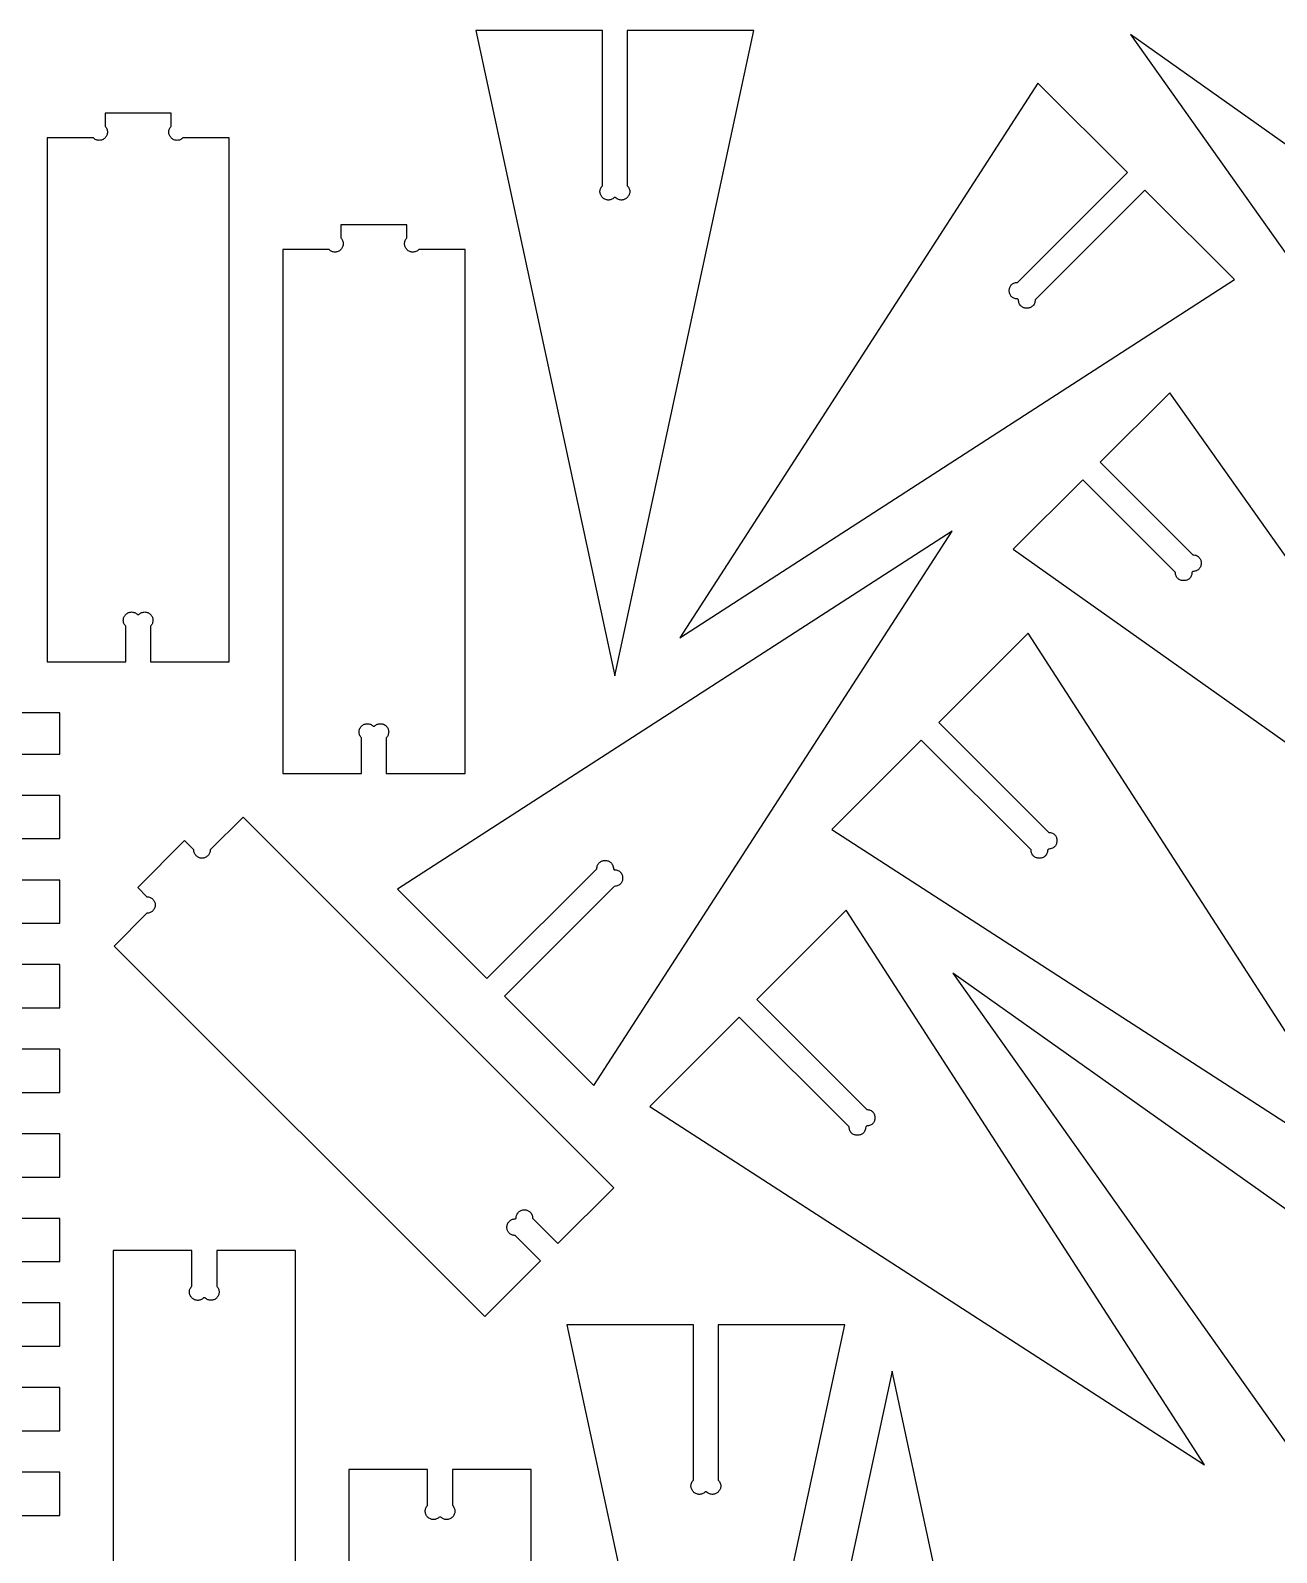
# Model space of a CAD drawing. Extents: x 105 to 1294, y 104 to 1295.
# Drawn here: x 974.6 to 1125.3, y 1110.7 to 1294.7 of the extents above; entities that cross this region are included whole.
import ezdxf

# ---------------------------------------------------------------- set-up
doc = ezdxf.new("R2010")
doc.units = 0
doc.layers.add('LAYER_1', color=62, linetype='CONTINUOUS')

msp = doc.modelspace()

# ---------------------------------------------------------------- linework, layer by layer
at = {"layer": 'LAYER_1'}
for points in [[(1043.78, 1275.93), (1043.78, 1294.71), (1028.48, 1294.71), (1045.27, 1216.69), (1062.07, 1294.71), (1046.77, 1294.71), (1046.77, 1275.93), (1046.86, 1275.84), (1046.92, 1275.75), (1046.98, 1275.66), (1047.02, 1275.56), (1047.05, 1275.47), (1047.07, 1275.37), (1047.08, 1275.28), (1047.08, 1275.18), (1047.07, 1275.09), (1047.05, 1275), (1047.02, 1274.91), (1046.99, 1274.82), (1046.95, 1274.74), (1046.89, 1274.66), (1046.84, 1274.59), (1046.77, 1274.52), (1046.7, 1274.45), (1046.63, 1274.4), (1046.55, 1274.35), (1046.47, 1274.3), (1046.38, 1274.27), (1046.3, 1274.24), (1046.2, 1274.22), (1046.11, 1274.21), (1046.02, 1274.21), (1045.92, 1274.22), (1045.83, 1274.24), (1045.73, 1274.27), (1045.64, 1274.31), (1045.54, 1274.37), (1045.45, 1274.44), (1045.36, 1274.52), (1045.19, 1274.52), (1045.1, 1274.44), (1045.01, 1274.37), (1044.92, 1274.31), (1044.82, 1274.27), (1044.73, 1274.24), (1044.63, 1274.22), (1044.53, 1274.21), (1044.44, 1274.21), (1044.35, 1274.22), (1044.26, 1274.24), (1044.17, 1274.27), (1044.08, 1274.3), (1044, 1274.35), (1043.92, 1274.4), (1043.85, 1274.45), (1043.78, 1274.52), (1043.71, 1274.59), (1043.66, 1274.66), (1043.61, 1274.74), (1043.56, 1274.82), (1043.53, 1274.91), (1043.5, 1275), (1043.48, 1275.09), (1043.47, 1275.18), (1043.47, 1275.28), (1043.48, 1275.37), (1043.5, 1275.47), (1043.53, 1275.56), (1043.57, 1275.66), (1043.63, 1275.75), (1043.7, 1275.84)], [(1093.95, 1264.25), (1107.23, 1277.52), (1096.42, 1288.34), (1053.13, 1221.29), (1120.17, 1264.59), (1109.36, 1275.41), (1096.08, 1262.12), (1096.07, 1262), (1096.06, 1261.89), (1096.03, 1261.78), (1095.99, 1261.69), (1095.95, 1261.6), (1095.89, 1261.51), (1095.83, 1261.44), (1095.77, 1261.37), (1095.69, 1261.32), (1095.61, 1261.27), (1095.53, 1261.22), (1095.44, 1261.19), (1095.35, 1261.16), (1095.26, 1261.14), (1095.17, 1261.13), (1095.08, 1261.12), (1094.98, 1261.13), (1094.89, 1261.14), (1094.8, 1261.16), (1094.71, 1261.19), (1094.62, 1261.22), (1094.54, 1261.27), (1094.46, 1261.32), (1094.39, 1261.37), (1094.32, 1261.44), (1094.26, 1261.51), (1094.2, 1261.6), (1094.16, 1261.69), (1094.12, 1261.78), (1094.1, 1261.89), (1094.08, 1262), (1094.07, 1262.12), (1093.95, 1262.25), (1093.83, 1262.25), (1093.72, 1262.27), (1093.61, 1262.29), (1093.51, 1262.33), (1093.42, 1262.38), (1093.34, 1262.43), (1093.27, 1262.49), (1093.2, 1262.56), (1093.14, 1262.63), (1093.09, 1262.71), (1093.05, 1262.79), (1093.02, 1262.88), (1092.99, 1262.97), (1092.97, 1263.06), (1092.96, 1263.15), (1092.95, 1263.25), (1092.96, 1263.34), (1092.97, 1263.43), (1092.99, 1263.53), (1093.02, 1263.62), (1093.05, 1263.7), (1093.09, 1263.79), (1093.14, 1263.86), (1093.2, 1263.94), (1093.27, 1264), (1093.34, 1264.07), (1093.42, 1264.12), (1093.51, 1264.16), (1093.61, 1264.2), (1093.72, 1264.23), (1093.83, 1264.24)], [(986.14, 1222.69), (986.07, 1222.77), (986.02, 1222.85), (985.97, 1222.93), (985.92, 1223.02), (985.89, 1223.11), (985.87, 1223.21), (985.86, 1223.3), (985.85, 1223.4), (985.86, 1223.49), (985.87, 1223.59), (985.89, 1223.68), (985.92, 1223.77), (985.97, 1223.86), (986.02, 1223.95), (986.07, 1224.03), (986.14, 1224.1), (986.22, 1224.17), (986.3, 1224.23), (986.38, 1224.28), (986.47, 1224.32), (986.57, 1224.35), (986.66, 1224.38), (986.75, 1224.39), (986.85, 1224.4), (986.95, 1224.39), (987.04, 1224.38), (987.13, 1224.35), (987.23, 1224.32), (987.31, 1224.28), (987.4, 1224.23), (987.48, 1224.17), (987.56, 1224.1), (987.73, 1224.1), (987.81, 1224.17), (987.89, 1224.23), (987.98, 1224.28), (988.06, 1224.32), (988.16, 1224.35), (988.25, 1224.38), (988.35, 1224.39), (988.44, 1224.4), (988.54, 1224.39), (988.63, 1224.38), (988.73, 1224.35), (988.82, 1224.32), (988.91, 1224.28), (988.99, 1224.23), (989.07, 1224.17), (989.15, 1224.1), (989.22, 1224.03), (989.28, 1223.95), (989.33, 1223.86), (989.37, 1223.77), (989.4, 1223.68), (989.42, 1223.59), (989.43, 1223.49), (989.44, 1223.4), (989.43, 1223.3), (989.42, 1223.21), (989.4, 1223.11), (989.37, 1223.02), (989.33, 1222.93), (989.28, 1222.85), (989.22, 1222.77), (989.15, 1222.69), (989.15, 1218.36), (998.66, 1218.36), (998.66, 1281.71), (993.06, 1281.71), (992.98, 1281.65), (992.9, 1281.59), (992.82, 1281.54), (992.73, 1281.49), (992.64, 1281.46), (992.54, 1281.44), (992.45, 1281.43), (992.35, 1281.42), (992.26, 1281.43), (992.16, 1281.44), (992.07, 1281.46), (991.98, 1281.49), (991.89, 1281.54), (991.8, 1281.59), (991.72, 1281.65), (991.65, 1281.71), (991.58, 1281.79), (991.52, 1281.87), (991.47, 1281.96), (991.42, 1282.04), (991.39, 1282.14), (991.37, 1282.23), (991.35, 1282.32), (991.35, 1282.42), (991.35, 1282.52), (991.37, 1282.61), (991.39, 1282.7), (991.42, 1282.8), (991.47, 1282.88), (991.52, 1282.97), (991.58, 1283.05), (991.65, 1283.13), (991.65, 1284.72), (983.64, 1284.72), (983.64, 1283.13), (983.71, 1283.05), (983.77, 1282.97), (983.82, 1282.88), (983.87, 1282.8), (983.9, 1282.7), (983.92, 1282.61), (983.94, 1282.52), (983.94, 1282.42), (983.94, 1282.32), (983.92, 1282.23), (983.9, 1282.14), (983.87, 1282.04), (983.82, 1281.96), (983.77, 1281.87), (983.71, 1281.79), (983.64, 1281.71), (983.57, 1281.65), (983.49, 1281.59), (983.4, 1281.54), (983.31, 1281.49), (983.22, 1281.46), (983.13, 1281.44), (983.03, 1281.43), (982.94, 1281.42), (982.84, 1281.43), (982.75, 1281.44), (982.65, 1281.46), (982.56, 1281.49), (982.47, 1281.54), (982.39, 1281.59), (982.31, 1281.65), (982.23, 1281.71), (976.63, 1281.71), (976.63, 1218.36), (986.14, 1218.36)], [(1014.65, 1209.19), (1014.58, 1209.27), (1014.52, 1209.35), (1014.47, 1209.43), (1014.42, 1209.52), (1014.39, 1209.61), (1014.37, 1209.7), (1014.35, 1209.8), (1014.35, 1209.9), (1014.35, 1209.99), (1014.37, 1210.09), (1014.39, 1210.18), (1014.42, 1210.27), (1014.47, 1210.36), (1014.52, 1210.45), (1014.58, 1210.53), (1014.65, 1210.6), (1014.72, 1210.67), (1014.8, 1210.73), (1014.89, 1210.78), (1014.98, 1210.82), (1015.07, 1210.85), (1015.16, 1210.88), (1015.26, 1210.89), (1015.35, 1210.89), (1015.45, 1210.89), (1015.55, 1210.88), (1015.64, 1210.85), (1015.73, 1210.82), (1015.82, 1210.78), (1015.9, 1210.73), (1015.98, 1210.67), (1016.06, 1210.6), (1016.23, 1210.6), (1016.31, 1210.67), (1016.39, 1210.73), (1016.47, 1210.78), (1016.56, 1210.82), (1016.65, 1210.85), (1016.75, 1210.88), (1016.84, 1210.89), (1016.94, 1210.89), (1017.03, 1210.89), (1017.13, 1210.88), (1017.22, 1210.85), (1017.31, 1210.82), (1017.4, 1210.78), (1017.49, 1210.73), (1017.57, 1210.67), (1017.64, 1210.6), (1017.71, 1210.53), (1017.77, 1210.45), (1017.82, 1210.36), (1017.86, 1210.27), (1017.89, 1210.18), (1017.92, 1210.09), (1017.93, 1209.99), (1017.94, 1209.9), (1017.93, 1209.8), (1017.92, 1209.7), (1017.89, 1209.61), (1017.86, 1209.52), (1017.82, 1209.43), (1017.77, 1209.35), (1017.71, 1209.27), (1017.64, 1209.19), (1017.64, 1204.86), (1027.16, 1204.86), (1027.16, 1268.21), (1021.56, 1268.21), (1021.48, 1268.14), (1021.4, 1268.08), (1021.32, 1268.03), (1021.23, 1267.99), (1021.14, 1267.96), (1021.04, 1267.94), (1020.95, 1267.92), (1020.85, 1267.92), (1020.75, 1267.92), (1020.66, 1267.94), (1020.57, 1267.96), (1020.47, 1267.99), (1020.39, 1268.03), (1020.3, 1268.08), (1020.22, 1268.14), (1020.14, 1268.21), (1020.08, 1268.29), (1020.02, 1268.37), (1019.97, 1268.46), (1019.93, 1268.55), (1019.89, 1268.64), (1019.87, 1268.73), (1019.86, 1268.83), (1019.85, 1268.93), (1019.86, 1269.02), (1019.87, 1269.12), (1019.89, 1269.21), (1019.93, 1269.3), (1019.97, 1269.39), (1020.02, 1269.48), (1020.08, 1269.56), (1020.14, 1269.63), (1020.14, 1271.22), (1012.14, 1271.22), (1012.14, 1269.63), (1012.21, 1269.56), (1012.27, 1269.48), (1012.32, 1269.39), (1012.36, 1269.3), (1012.4, 1269.21), (1012.42, 1269.12), (1012.43, 1269.02), (1012.44, 1268.93), (1012.43, 1268.83), (1012.42, 1268.73), (1012.4, 1268.64), (1012.36, 1268.55), (1012.32, 1268.46), (1012.27, 1268.37), (1012.21, 1268.29), (1012.14, 1268.21), (1012.06, 1268.14), (1011.98, 1268.08), (1011.9, 1268.03), (1011.81, 1267.99), (1011.72, 1267.96), (1011.62, 1267.94), (1011.53, 1267.92), (1011.43, 1267.92), (1011.34, 1267.92), (1011.24, 1267.94), (1011.15, 1267.96), (1011.06, 1267.99), (1010.97, 1268.03), (1010.88, 1268.08), (1010.8, 1268.14), (1010.73, 1268.21), (1005.12, 1268.21), (1005.12, 1204.86), (1014.65, 1204.86)], [(1113.04, 1229.19), (1101.83, 1240.39), (1093.44, 1231.99), (1158.35, 1185.99), (1112.35, 1250.89), (1103.95, 1242.51), (1115.16, 1231.3), (1115.28, 1231.3), (1115.39, 1231.28), (1115.5, 1231.26), (1115.59, 1231.22), (1115.68, 1231.17), (1115.77, 1231.12), (1115.84, 1231.06), (1115.91, 1230.99), (1115.96, 1230.92), (1116.02, 1230.84), (1116.06, 1230.76), (1116.09, 1230.67), (1116.12, 1230.58), (1116.14, 1230.49), (1116.15, 1230.4), (1116.16, 1230.31), (1116.15, 1230.21), (1116.14, 1230.12), (1116.12, 1230.03), (1116.09, 1229.94), (1116.06, 1229.85), (1116.02, 1229.77), (1115.96, 1229.69), (1115.91, 1229.62), (1115.84, 1229.55), (1115.77, 1229.49), (1115.68, 1229.44), (1115.59, 1229.39), (1115.5, 1229.36), (1115.39, 1229.33), (1115.28, 1229.31), (1115.16, 1229.31), (1115.04, 1229.19), (1115.03, 1229.06), (1115.01, 1228.95), (1114.99, 1228.85), (1114.95, 1228.75), (1114.9, 1228.66), (1114.85, 1228.58), (1114.79, 1228.5), (1114.72, 1228.44), (1114.65, 1228.38), (1114.57, 1228.33), (1114.49, 1228.28), (1114.4, 1228.25), (1114.31, 1228.22), (1114.22, 1228.2), (1114.13, 1228.19), (1114.04, 1228.19), (1113.94, 1228.19), (1113.85, 1228.2), (1113.76, 1228.22), (1113.67, 1228.25), (1113.58, 1228.28), (1113.5, 1228.33), (1113.42, 1228.38), (1113.35, 1228.44), (1113.28, 1228.5), (1113.22, 1228.58), (1113.17, 1228.66), (1113.12, 1228.75), (1113.09, 1228.85), (1113.06, 1228.95), (1113.04, 1229.06)], [(1029.81, 1180.07), (1043.1, 1193.35), (1043.1, 1193.47), (1043.12, 1193.58), (1043.15, 1193.69), (1043.18, 1193.79), (1043.23, 1193.88), (1043.28, 1193.96), (1043.34, 1194.03), (1043.41, 1194.1), (1043.48, 1194.16), (1043.56, 1194.21), (1043.64, 1194.25), (1043.73, 1194.29), (1043.82, 1194.31), (1043.91, 1194.33), (1044, 1194.34), (1044.09, 1194.35), (1044.19, 1194.34), (1044.28, 1194.33), (1044.37, 1194.31), (1044.46, 1194.29), (1044.55, 1194.25), (1044.63, 1194.21), (1044.71, 1194.16), (1044.78, 1194.1), (1044.85, 1194.03), (1044.91, 1193.96), (1044.96, 1193.88), (1045.01, 1193.79), (1045.04, 1193.69), (1045.07, 1193.58), (1045.09, 1193.47), (1045.09, 1193.35), (1045.21, 1193.23), (1045.34, 1193.22), (1045.45, 1193.21), (1045.55, 1193.18), (1045.65, 1193.14), (1045.74, 1193.1), (1045.82, 1193.04), (1045.9, 1192.98), (1045.96, 1192.91), (1046.02, 1192.84), (1046.07, 1192.76), (1046.12, 1192.68), (1046.15, 1192.59), (1046.18, 1192.5), (1046.2, 1192.41), (1046.21, 1192.32), (1046.21, 1192.23), (1046.21, 1192.13), (1046.2, 1192.04), (1046.18, 1191.95), (1046.15, 1191.86), (1046.12, 1191.77), (1046.07, 1191.69), (1046.02, 1191.61), (1045.96, 1191.54), (1045.9, 1191.47), (1045.82, 1191.41), (1045.74, 1191.35), (1045.65, 1191.31), (1045.55, 1191.27), (1045.45, 1191.25), (1045.34, 1191.23), (1045.21, 1191.22), (1031.93, 1177.94), (1042.75, 1167.13), (1086.04, 1234.17), (1019, 1190.87)], [(1095.59, 1195.62), (1082.31, 1208.91), (1071.5, 1198.09), (1138.55, 1154.79), (1095.25, 1221.84), (1084.44, 1211.03), (1097.72, 1197.75), (1097.84, 1197.74), (1097.95, 1197.73), (1098.06, 1197.7), (1098.16, 1197.66), (1098.24, 1197.62), (1098.33, 1197.57), (1098.4, 1197.5), (1098.47, 1197.44), (1098.53, 1197.36), (1098.58, 1197.28), (1098.62, 1197.2), (1098.65, 1197.12), (1098.68, 1197.03), (1098.7, 1196.93), (1098.71, 1196.84), (1098.72, 1196.75), (1098.71, 1196.65), (1098.7, 1196.56), (1098.68, 1196.47), (1098.65, 1196.38), (1098.62, 1196.29), (1098.58, 1196.21), (1098.53, 1196.13), (1098.47, 1196.06), (1098.4, 1195.99), (1098.33, 1195.93), (1098.24, 1195.88), (1098.16, 1195.83), (1098.06, 1195.79), (1097.95, 1195.77), (1097.84, 1195.75), (1097.72, 1195.74), (1097.6, 1195.62), (1097.59, 1195.5), (1097.57, 1195.39), (1097.55, 1195.28), (1097.51, 1195.19), (1097.46, 1195.1), (1097.41, 1195.01), (1097.35, 1194.94), (1097.28, 1194.87), (1097.21, 1194.82), (1097.13, 1194.77), (1097.05, 1194.72), (1096.96, 1194.69), (1096.87, 1194.66), (1096.78, 1194.64), (1096.69, 1194.63), (1096.59, 1194.62), (1096.5, 1194.63), (1096.41, 1194.64), (1096.32, 1194.66), (1096.23, 1194.69), (1096.14, 1194.72), (1096.06, 1194.77), (1095.98, 1194.82), (1095.9, 1194.87), (1095.84, 1194.94), (1095.78, 1195.01), (1095.72, 1195.1), (1095.68, 1195.19), (1095.64, 1195.28), (1095.61, 1195.39), (1095.6, 1195.5)], [(1033.22, 1149.01), (1033.11, 1149.01), (1033.01, 1149.03), (1032.92, 1149.05), (1032.83, 1149.08), (1032.74, 1149.13), (1032.66, 1149.18), (1032.58, 1149.23), (1032.51, 1149.3), (1032.44, 1149.37), (1032.39, 1149.45), (1032.34, 1149.53), (1032.3, 1149.62), (1032.26, 1149.71), (1032.24, 1149.8), (1032.22, 1149.9), (1032.22, 1150), (1032.22, 1150.11), (1032.24, 1150.21), (1032.26, 1150.3), (1032.3, 1150.39), (1032.34, 1150.48), (1032.39, 1150.57), (1032.44, 1150.64), (1032.51, 1150.71), (1032.58, 1150.78), (1032.66, 1150.84), (1032.74, 1150.89), (1032.83, 1150.93), (1032.92, 1150.97), (1033.01, 1150.99), (1033.11, 1151.01), (1033.22, 1151.01), (1033.34, 1151.12), (1033.34, 1151.23), (1033.36, 1151.33), (1033.38, 1151.42), (1033.42, 1151.51), (1033.46, 1151.6), (1033.51, 1151.69), (1033.57, 1151.76), (1033.63, 1151.83), (1033.7, 1151.9), (1033.78, 1151.96), (1033.86, 1152.01), (1033.95, 1152.05), (1034.04, 1152.09), (1034.13, 1152.11), (1034.23, 1152.13), (1034.34, 1152.13), (1034.44, 1152.13), (1034.54, 1152.11), (1034.63, 1152.09), (1034.72, 1152.05), (1034.81, 1152.01), (1034.89, 1151.96), (1034.97, 1151.9), (1035.04, 1151.83), (1035.11, 1151.76), (1035.16, 1151.69), (1035.21, 1151.6), (1035.26, 1151.51), (1035.29, 1151.42), (1035.31, 1151.33), (1035.33, 1151.23), (1035.33, 1151.12), (1038.4, 1148.06), (1045.13, 1154.79), (1000.33, 1199.59), (996.36, 1195.63), (996.36, 1195.53), (996.34, 1195.43), (996.32, 1195.33), (996.29, 1195.24), (996.24, 1195.15), (996.19, 1195.07), (996.14, 1195), (996.07, 1194.92), (996, 1194.86), (995.92, 1194.8), (995.84, 1194.75), (995.75, 1194.71), (995.66, 1194.68), (995.57, 1194.65), (995.47, 1194.64), (995.37, 1194.63), (995.26, 1194.64), (995.16, 1194.65), (995.07, 1194.68), (994.98, 1194.71), (994.89, 1194.75), (994.81, 1194.8), (994.73, 1194.86), (994.66, 1194.92), (994.6, 1195), (994.54, 1195.07), (994.49, 1195.15), (994.45, 1195.24), (994.41, 1195.33), (994.39, 1195.43), (994.37, 1195.53), (994.37, 1195.63), (993.25, 1196.75), (987.59, 1191.09), (988.71, 1189.97), (988.81, 1189.97), (988.91, 1189.95), (989.01, 1189.93), (989.1, 1189.89), (989.19, 1189.85), (989.27, 1189.8), (989.34, 1189.74), (989.42, 1189.68), (989.48, 1189.61), (989.54, 1189.53), (989.59, 1189.45), (989.63, 1189.36), (989.66, 1189.27), (989.69, 1189.18), (989.7, 1189.08), (989.71, 1188.97), (989.7, 1188.87), (989.69, 1188.77), (989.66, 1188.68), (989.63, 1188.59), (989.59, 1188.5), (989.54, 1188.42), (989.48, 1188.34), (989.42, 1188.27), (989.34, 1188.2), (989.27, 1188.15), (989.19, 1188.1), (989.1, 1188.05), (989.01, 1188.02), (988.91, 1188), (988.81, 1187.98), (988.71, 1187.98), (984.75, 1184.01), (1029.55, 1139.21), (1036.28, 1145.94)], [(1062.43, 1177.53), (1075.72, 1164.24), (1075.84, 1164.24), (1075.95, 1164.22), (1076.06, 1164.19), (1076.15, 1164.16), (1076.24, 1164.11), (1076.33, 1164.06), (1076.4, 1164), (1076.47, 1163.93), (1076.52, 1163.86), (1076.57, 1163.78), (1076.62, 1163.7), (1076.65, 1163.61), (1076.68, 1163.52), (1076.7, 1163.43), (1076.71, 1163.34), (1076.72, 1163.25), (1076.71, 1163.15), (1076.7, 1163.06), (1076.68, 1162.97), (1076.65, 1162.88), (1076.62, 1162.79), (1076.57, 1162.71), (1076.52, 1162.63), (1076.47, 1162.56), (1076.4, 1162.49), (1076.33, 1162.43), (1076.24, 1162.38), (1076.15, 1162.33), (1076.06, 1162.3), (1075.95, 1162.27), (1075.84, 1162.25), (1075.72, 1162.25), (1075.6, 1162.13), (1075.59, 1162), (1075.57, 1161.89), (1075.55, 1161.79), (1075.51, 1161.69), (1075.46, 1161.6), (1075.41, 1161.52), (1075.35, 1161.44), (1075.28, 1161.38), (1075.21, 1161.32), (1075.13, 1161.27), (1075.05, 1161.22), (1074.96, 1161.19), (1074.87, 1161.16), (1074.78, 1161.14), (1074.69, 1161.13), (1074.6, 1161.13), (1074.5, 1161.13), (1074.41, 1161.14), (1074.32, 1161.16), (1074.23, 1161.19), (1074.14, 1161.22), (1074.06, 1161.27), (1073.98, 1161.32), (1073.91, 1161.38), (1073.84, 1161.44), (1073.78, 1161.52), (1073.73, 1161.6), (1073.68, 1161.69), (1073.65, 1161.79), (1073.62, 1161.89), (1073.6, 1162), (1073.6, 1162.13), (1060.32, 1175.41), (1049.5, 1164.59), (1116.55, 1121.3), (1073.25, 1188.34)], [(1057.77, 1138.22), (1057.77, 1119.43), (1057.86, 1119.34), (1057.92, 1119.25), (1057.98, 1119.15), (1058.02, 1119.06), (1058.05, 1118.96), (1058.07, 1118.87), (1058.08, 1118.77), (1058.08, 1118.68), (1058.07, 1118.59), (1058.05, 1118.49), (1058.03, 1118.41), (1057.99, 1118.32), (1057.95, 1118.24), (1057.9, 1118.16), (1057.84, 1118.09), (1057.77, 1118.02), (1057.71, 1117.95), (1057.63, 1117.9), (1057.55, 1117.85), (1057.47, 1117.8), (1057.39, 1117.77), (1057.3, 1117.74), (1057.21, 1117.72), (1057.11, 1117.71), (1057.02, 1117.71), (1056.92, 1117.72), (1056.83, 1117.74), (1056.73, 1117.77), (1056.64, 1117.81), (1056.54, 1117.87), (1056.45, 1117.94), (1056.36, 1118.02), (1056.19, 1118.02), (1056.1, 1117.94), (1056.01, 1117.87), (1055.92, 1117.81), (1055.82, 1117.77), (1055.73, 1117.74), (1055.63, 1117.72), (1055.53, 1117.71), (1055.44, 1117.71), (1055.35, 1117.72), (1055.25, 1117.74), (1055.17, 1117.77), (1055.08, 1117.8), (1055, 1117.85), (1054.92, 1117.9), (1054.84, 1117.95), (1054.78, 1118.02), (1054.71, 1118.09), (1054.65, 1118.16), (1054.6, 1118.24), (1054.56, 1118.32), (1054.52, 1118.41), (1054.5, 1118.49), (1054.48, 1118.59), (1054.47, 1118.68), (1054.47, 1118.77), (1054.48, 1118.87), (1054.5, 1118.96), (1054.53, 1119.06), (1054.57, 1119.15), (1054.63, 1119.25), (1054.7, 1119.34), (1054.78, 1119.43), (1054.78, 1138.22), (1039.48, 1138.22), (1056.27, 1060.2), (1073.07, 1138.22)]]:
    msp.add_lwpolyline(points, close=True, dxfattribs=at)
for points in [[(1172.53, 1248.22), (1107.62, 1294.22), (1153.63, 1229.32)], [(967.81, 1207.22), (978.17, 1207.22), (978.17, 1212.22), (957.62, 1212.22)], [(967.81, 1196.99), (978.17, 1196.99), (978.17, 1202.22), (967.81, 1202.22)], [(967.81, 1186.76), (978.17, 1186.76), (978.17, 1191.99), (967.81, 1191.99)], [(967.81, 1176.53), (978.17, 1176.53), (978.17, 1181.76), (967.81, 1181.76)], [(1151.03, 1134.72), (1086.12, 1180.72), (1132.13, 1115.82)], [(967.81, 1166.3), (978.17, 1166.3), (978.17, 1171.53), (967.81, 1171.53)], [(967.81, 1156.08), (978.17, 1156.08), (978.17, 1161.31), (967.81, 1161.31)], [(967.81, 1145.85), (978.17, 1145.85), (978.17, 1151.08), (967.81, 1151.08)], [(1006.67, 1083.85), (1006.67, 1147.21), (997.14, 1147.21), (997.14, 1142.88), (997.21, 1142.81), (997.27, 1142.73), (997.32, 1142.64), (997.36, 1142.55), (997.4, 1142.46), (997.42, 1142.37), (997.43, 1142.27), (997.44, 1142.18), (997.43, 1142.08), (997.42, 1141.99), (997.4, 1141.89), (997.36, 1141.8), (997.32, 1141.71), (997.27, 1141.63), (997.21, 1141.55), (997.14, 1141.47), (997.07, 1141.4), (996.99, 1141.34), (996.9, 1141.29), (996.81, 1141.25), (996.72, 1141.22), (996.63, 1141.2), (996.53, 1141.18), (996.44, 1141.18), (996.34, 1141.18), (996.25, 1141.2), (996.15, 1141.22), (996.06, 1141.25), (995.97, 1141.29), (995.89, 1141.34), (995.81, 1141.4), (995.73, 1141.47), (995.56, 1141.47), (995.47, 1141.39), (995.38, 1141.32), (995.29, 1141.26), (995.19, 1141.22), (995.1, 1141.19), (995, 1141.17), (994.9, 1141.16), (994.81, 1141.16), (994.72, 1141.17), (994.62, 1141.19), (994.54, 1141.22), (994.45, 1141.25), (994.37, 1141.3), (994.29, 1141.35), (994.21, 1141.4), (994.15, 1141.47), (994.08, 1141.54), (994.02, 1141.61), (993.97, 1141.69), (993.93, 1141.77), (993.89, 1141.86), (993.87, 1141.95), (993.85, 1142.04), (993.84, 1142.13), (993.84, 1142.23), (993.85, 1142.32), (993.87, 1142.42), (993.9, 1142.51), (993.94, 1142.61), (994, 1142.7), (994.07, 1142.79), (994.15, 1142.88), (994.15, 1147.21), (984.63, 1147.21), (984.63, 1083.85)], [(967.81, 1135.62), (978.17, 1135.62), (978.17, 1140.85), (967.81, 1140.85)], [(1095.57, 1054.56), (1078.78, 1132.59), (1061.98, 1054.56)], [(967.81, 1125.39), (978.17, 1125.39), (978.17, 1130.62), (967.81, 1130.62)], [(967.81, 1115.17), (978.17, 1115.17), (978.17, 1120.4), (967.81, 1120.4)], [(1035.16, 1057.35), (1035.16, 1120.71), (1025.64, 1120.71), (1025.64, 1116.38), (1025.71, 1116.31), (1025.77, 1116.23), (1025.82, 1116.14), (1025.86, 1116.05), (1025.89, 1115.96), (1025.91, 1115.87), (1025.93, 1115.77), (1025.93, 1115.68), (1025.93, 1115.58), (1025.91, 1115.49), (1025.89, 1115.39), (1025.86, 1115.3), (1025.82, 1115.21), (1025.77, 1115.13), (1025.71, 1115.05), (1025.64, 1114.97), (1025.56, 1114.9), (1025.48, 1114.84), (1025.4, 1114.79), (1025.31, 1114.75), (1025.22, 1114.72), (1025.13, 1114.69), (1025.03, 1114.68), (1024.93, 1114.67), (1024.84, 1114.68), (1024.74, 1114.69), (1024.65, 1114.72), (1024.56, 1114.75), (1024.47, 1114.79), (1024.38, 1114.84), (1024.3, 1114.9), (1024.23, 1114.97), (1024.06, 1114.97), (1023.98, 1114.9), (1023.9, 1114.84), (1023.82, 1114.79), (1023.73, 1114.75), (1023.64, 1114.72), (1023.54, 1114.69), (1023.45, 1114.68), (1023.35, 1114.67), (1023.26, 1114.68), (1023.16, 1114.69), (1023.07, 1114.72), (1022.98, 1114.75), (1022.89, 1114.79), (1022.8, 1114.84), (1022.72, 1114.9), (1022.64, 1114.97), (1022.58, 1115.05), (1022.52, 1115.13), (1022.47, 1115.21), (1022.43, 1115.3), (1022.39, 1115.39), (1022.37, 1115.49), (1022.36, 1115.58), (1022.35, 1115.68), (1022.36, 1115.77), (1022.37, 1115.87), (1022.39, 1115.96), (1022.43, 1116.05), (1022.47, 1116.14), (1022.52, 1116.23), (1022.58, 1116.31), (1022.64, 1116.38), (1022.64, 1120.71), (1013.13, 1120.71), (1013.13, 1057.35)]]:
    msp.add_lwpolyline(points, dxfattribs=at)

doc.saveas('drawing.dxf')
